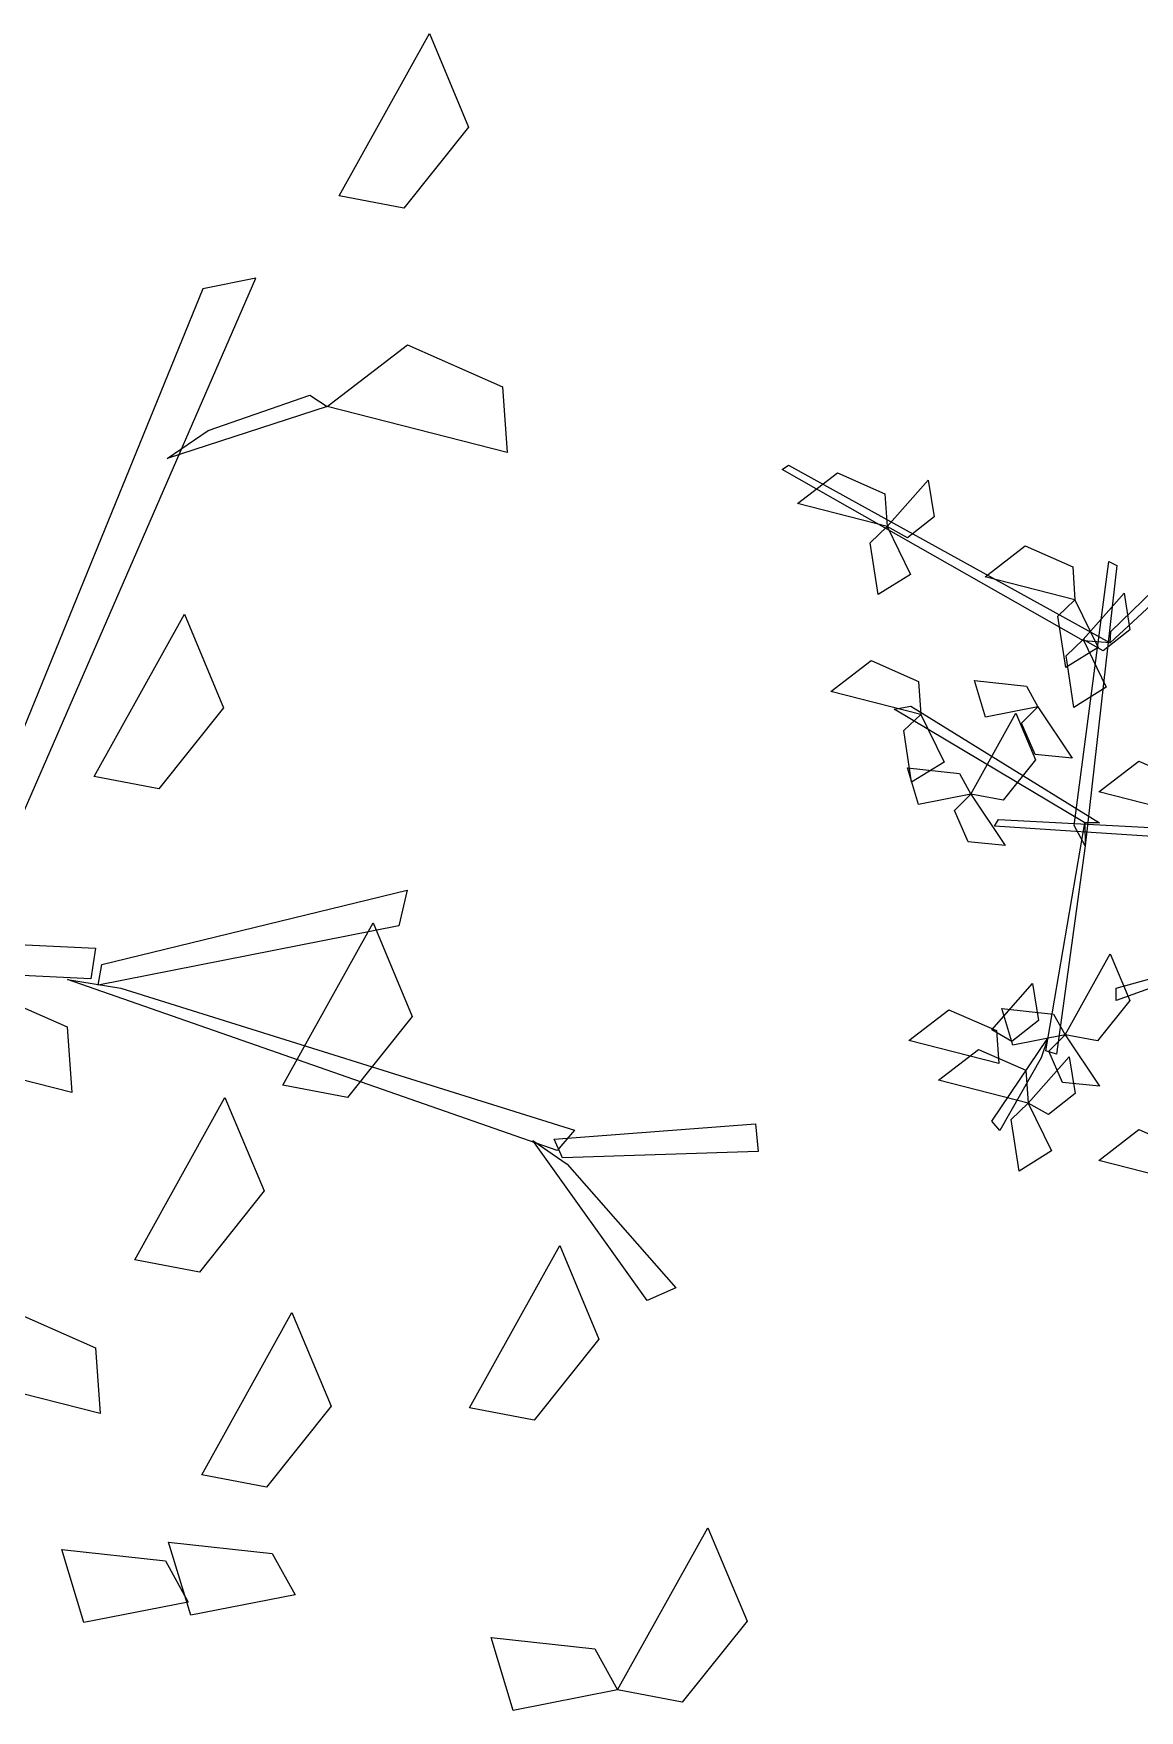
# Model space of a CAD drawing. Extents: x -1763 to 1877, y -723 to 1291.
# Drawn here: x -1177.5 to -1022.6, y -540.9 to -306.1 of the extents above; entities that cross this region are included whole.
import ezdxf

# ---------------------------------------------------------------- set-up
doc = ezdxf.new("R2010")
doc.units = 0
doc.header["$MEASUREMENT"] = 0
doc.layers.get('0').update_dxf_attribs({"linetype": 'CONTINUOUS'})
doc.layers.add('LSTREEDC', color=3, linetype='CONTINUOUS')

# ---------------------------------------------------------------- blocks, each defined once
blk = doc.blocks.new('A3E24H')
at = {"color": 34, "linetype": 'Continuous'}
for points in [[(-0.51942, 0.34005, 0.69144), (-0.69538, 0.44, 0.76143), (-0.69159, 0.44257, 0.76373), (-0.50374, 0.339, 0.69152)], [(-0.50342, 0.34556, 0.69756), (-0.42299, 0.42344, 0.80271), (-0.42101, 0.41577, 0.79667), (-0.50374, 0.339, 0.69152)], [(-0.52494, 0.23245, 0.58638), (-0.50454, 0.38638, 0.73382), (-0.49992, 0.38415, 0.73382), (-0.51836, 0.22054, 0.57852)], [(-0.5186, 0.23402, 0.56608), (-0.62987, 0.30019, 0.64873), (-0.62019, 0.30207, 0.64726), (-0.51007, 0.23392, 0.56347)], [(-0.36937, 0.21872, 0.51025), (-0.57131, 0.23201, 0.58024), (-0.56901, 0.23598, 0.58254), (-0.35481, 0.2246, 0.51033)], [(-0.51836, 0.22054, 0.57852), (-0.53514, 0.09897, 0.67606), (-0.5413, 0.10095, 0.66952), (-0.5186, 0.23402, 0.56608)], [(0.33336, 0.01931, 0.789), (0.41656, 0.21025, 0.89635), (0.40109, 0.20715, 0.88557), (0.32429, 0.01903, 0.78312)], [(0.40268, 0.16581, 0.87839), (0.43236, 0.17613, 0.91571), (0.43744, 0.17277, 0.91963), (0.39066, 0.15769, 0.86137)], [(-0.45449, 0.14692, 0.6002), (-0.50027, 0.13032, 0.59407), (-0.50027, 0.13746, 0.58556), (-0.44405, 0.15313, 0.59872)], [(-0.54411, 0.09681, 0.66839), (-0.56827, 0.05453, 0.66226), (-0.57289, 0.05998, 0.65375), (-0.54016, 0.10829, 0.66691)], [(0.37165, 0.01007, 0.81127), (0.46071, 0.03169, 0.94008), (0.45833, 0.0213, 0.93097), (0.37059, 0.004, 0.80637)], [(0.2533, 0.02035, 0.73803), (0.36977, 0.01485, 0.81106), (0.3684, 0.00583, 0.80763), (0.25419, 0.0114, 0.73607)], [(0.37722, 0.00319, 0.81253), (0.50959, -0.03826, 0.88557), (0.50457, -0.04422, 0.88066), (0.3616, 0.00563, 0.80322)], [(0.50369, -0.04087, 0.88016), (0.56244, -0.03639, 0.97637), (0.5632, -0.04446, 0.97193), (0.5061, -0.04634, 0.88016)], [(0.50744, -0.04822, 0.87923), (0.53917, -0.08423, 0.86901), (0.53084, -0.08791, 0.86264), (0.49738, -0.04125, 0.8794)]]:
    blk.add_3dface(points, dxfattribs=at)
at = {"color": 72, "linetype": 'Continuous'}
for points in [[(-0.63392, 0.40681, 0.71245), (-0.6864, 0.42016, 0.70539), (-0.66297, 0.43818, 0.70233), (-0.63527, 0.42598, 0.70739)], [(-0.63392, 0.40681, 0.67745), (-0.61002, 0.43389, 0.66011), (-0.60656, 0.4124, 0.66135), (-0.62221, 0.40013, 0.6719)], [(-0.63392, 0.40681, 0.64245), (-0.62034, 0.37892, 0.63531), (-0.63927, 0.3672, 0.6607), (-0.64385, 0.3973, 0.65679)], [(-0.52436, 0.36412, 0.67745), (-0.57684, 0.37746, 0.67039), (-0.55341, 0.39549, 0.66733), (-0.52571, 0.38329, 0.67239)], [(-0.51964, 0.34091, 0.75834), (-0.49575, 0.36799, 0.741), (-0.49229, 0.3465, 0.74224), (-0.50793, 0.33423, 0.75279)], [(-0.52436, 0.36412, 0.67745), (-0.51078, 0.33623, 0.67031), (-0.52971, 0.32451, 0.6957), (-0.53429, 0.3546, 0.69179)], [(-0.51964, 0.34091, 0.67434), (-0.50607, 0.31302, 0.6672), (-0.525, 0.3013, 0.69259), (-0.52957, 0.3314, 0.68868)], [(-0.61437, 0.29725, 0.67745), (-0.66686, 0.31059, 0.67039), (-0.64343, 0.32862, 0.66733), (-0.61572, 0.31642, 0.67239)], [(-0.54611, 0.30164, 0.59345), (-0.57654, 0.29565, 0.58631), (-0.58302, 0.31695, 0.6117), (-0.55276, 0.31367, 0.60779)], [(-0.54611, 0.30164, 0.59345), (-0.52604, 0.27161, 0.57611), (-0.5477, 0.27376, 0.57735), (-0.55556, 0.29203, 0.5879)], [(-0.61437, 0.29725, 0.67745), (-0.6008, 0.26936, 0.67031), (-0.61973, 0.25764, 0.6957), (-0.6243, 0.28774, 0.69179)], [(-0.5852, 0.25071, 0.59345), (-0.55887, 0.29803, 0.58639), (-0.54744, 0.27077, 0.58333), (-0.56632, 0.24711, 0.58839)], [(0.44092, 0.23428, 0.84269), (0.46725, 0.2816, 0.83563), (0.47868, 0.25434, 0.83257), (0.4598, 0.23068, 0.83763)], [(-0.45801, 0.23861, 0.67745), (-0.51049, 0.25196, 0.67039), (-0.48706, 0.26998, 0.66733), (-0.45936, 0.25778, 0.67239)], [(-0.5852, 0.25071, 0.59345), (-0.61563, 0.24473, 0.58631), (-0.62212, 0.26603, 0.6117), (-0.59185, 0.26275, 0.60779)], [(-0.5852, 0.25071, 0.59345), (-0.56514, 0.22069, 0.57611), (-0.58679, 0.22284, 0.57735), (-0.59465, 0.2411, 0.5879)], [(0.48993, 0.15943, 0.92669), (0.43744, 0.17277, 0.91963), (0.46087, 0.19079, 0.91657), (0.48858, 0.1786, 0.92163)], [(-0.53016, 0.11029, 0.62845), (-0.50383, 0.15761, 0.62139), (-0.4924, 0.13035, 0.61833), (-0.51128, 0.10669, 0.62339)], [(-0.57299, 0.11312, 0.77382), (-0.5491, 0.1402, 0.75648), (-0.54564, 0.11871, 0.75772), (-0.56129, 0.10644, 0.76827)], [(-0.56888, 0.09357, 0.77382), (-0.62136, 0.10692, 0.76676), (-0.59793, 0.12494, 0.7637), (-0.57023, 0.11275, 0.76876)], [(-0.53016, 0.11029, 0.62845), (-0.5606, 0.10431, 0.62131), (-0.56708, 0.1256, 0.6467), (-0.53682, 0.12233, 0.64279)], [(-0.53016, 0.11029, 0.59345), (-0.5101, 0.08026, 0.57611), (-0.53175, 0.08242, 0.57735), (-0.53962, 0.10068, 0.5879)], [(0.36941, 0.06488, 0.86582), (0.39574, 0.1122, 0.85876), (0.40717, 0.08494, 0.8557), (0.38829, 0.06128, 0.86076)], [(-0.55162, 0.07041, 0.67745), (-0.6041, 0.08376, 0.67039), (-0.58068, 0.10178, 0.66733), (-0.55297, 0.08959, 0.67239)], [(-0.55162, 0.07041, 0.67745), (-0.52773, 0.09749, 0.66011), (-0.52427, 0.07601, 0.66135), (-0.53991, 0.06373, 0.6719)], [(-0.55162, 0.07041, 0.67745), (-0.53804, 0.04252, 0.67031), (-0.55698, 0.03081, 0.6957), (-0.56155, 0.0609, 0.69179)], [(-0.45801, 0.02361, 0.78245), (-0.51049, 0.03695, 0.77539), (-0.48706, 0.05497, 0.77233), (-0.45936, 0.04278, 0.77739)], [(0.42444, -0.02513, 0.86582), (0.45078, 0.02219, 0.85876), (0.4622, -0.00507, 0.8557), (0.44332, -0.02873, 0.86076)], [(0.3629, -0.02732, 0.80345), (0.31041, -0.01397, 0.79639), (0.33384, 0.00405, 0.79333), (0.36155, -0.00814, 0.79839)], [(0.38124, -0.07605, 0.86582), (0.40757, -0.02873, 0.85876), (0.419, -0.05599, 0.8557), (0.40012, -0.07965, 0.86076)], [(0.47896, -0.11926, 0.86582), (0.5053, -0.07194, 0.85876), (0.51672, -0.0992, 0.8557), (0.49784, -0.12286, 0.86076)], [(0.37113, -0.12093, 0.78245), (0.31864, -0.10759, 0.77539), (0.34207, -0.08956, 0.77233), (0.36977, -0.10176, 0.77739)], [(0.40078, -0.13881, 0.86582), (0.42712, -0.09149, 0.85876), (0.43854, -0.11875, 0.8557), (0.41966, -0.14241, 0.86076)], [(0.52217, -0.20156, 0.86582), (0.5485, -0.15424, 0.85876), (0.55993, -0.1815, 0.8557), (0.54105, -0.20516, 0.86076)], [(0.39686, -0.17592, 0.87339), (0.36642, -0.1819, 0.86626), (0.35994, -0.1606, 0.89164), (0.3902, -0.16388, 0.88774)], [(0.42804, -0.17378, 0.83082), (0.39761, -0.17977, 0.82369), (0.39113, -0.15847, 0.84907), (0.42139, -0.16175, 0.84516)], [(0.52217, -0.20156, 0.86582), (0.49173, -0.20755, 0.85869), (0.48525, -0.18625, 0.88407), (0.51552, -0.18952, 0.88016)]]:
    blk.add_3dface(points, dxfattribs=at)

msp = doc.modelspace()

# ---------------------------------------------------------------- block references
at = {"layer": 'LSTREEDC'}
for p, xscale, yscale, zscale in [((-1346.33, -441.29), 480, 480, 720), ((-905.77, -472.78), 240, 240, 180)]:
    msp.add_blockref('A3E24H', p, dxfattribs=dict(at, xscale=xscale, yscale=yscale, zscale=zscale))

doc.saveas('drawing.dxf')
